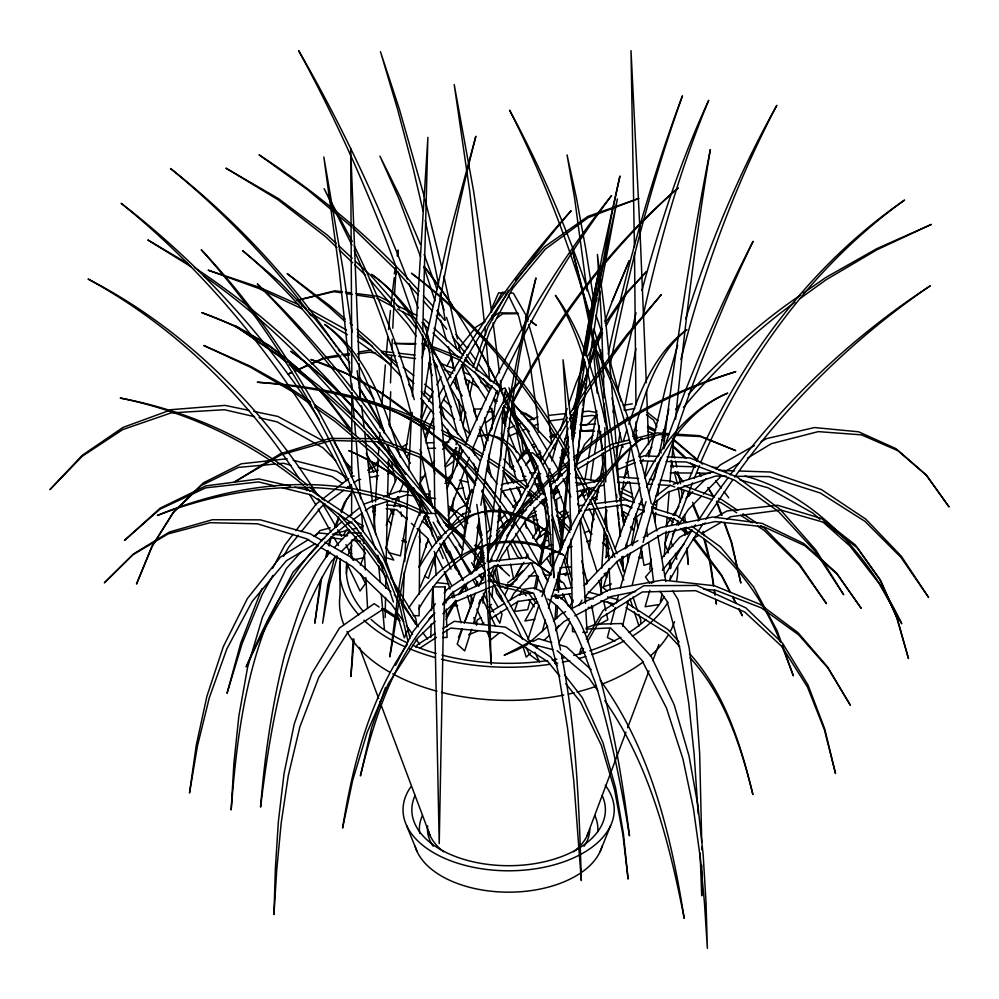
<?xml version="1.0" encoding="UTF-8"?>
<svg xmlns="http://www.w3.org/2000/svg" width="999" height="999" viewBox="0 0 999 999"><rect width="100%" height="100%" fill="white"/><g stroke="black" fill="none" stroke-linecap="round" stroke-linejoin="round"><path stroke-width="1.5" d="M701.798 865.134L701.723 895.803L700.112 853.134M351.386 558.641L351.461 541.658M351.573 515.409L351.673 486.014M351.71 476.723L351.835 392.944M419.193 605.019L419.118 615.796L413.062 615.596M419.28 594.255L419.805 529.433M419.942 515.484L420.079 501.523M420.242 487.524L422.664 334.79M385.177 617.519L385.527 597.489M385.689 588.249L385.901 575.923M386.113 563.611L387.475 500.549M422.727 331.68L427.884 137.387L416.346 322.14M387.587 495.929L388.586 458.816M388.711 454.17L388.873 447.989M500.611 460.139L502.884 407.604M601.011 594.43L601.473 577.509M601.723 568.281L604.37 528.496M389.548 426.66L390.684 391.745M430.744 637.462L431.168 623.963M431.593 610.464L432.842 586.937L445.092 586.925L445.342 591.308M402.847 606.031L404.27 572.227M404.72 561.475L408.241 482.455M408.828 470.005L411.588 412.899M412.425 396.178L416.171 325.237M374.126 526.348L375.324 504.832M375.487 501.76L378.171 458.529M353.196 638.711L350.911 676.535L354.058 639.435M378.359 455.444L378.846 447.714M556.73 618.518L557.529 606.168M558.029 598.438L558.229 595.354M558.429 592.257L560.189 567.544M585.414 602.522L585.801 596.391M586.588 584.115L586.888 579.52M488.111 470.129L488.723 460.851M555.019 618.881L555.968 605.319M556.48 597.789L556.693 594.78M557.005 590.259L558.291 572.177M379.133 443.081L379.882 432.467M380.207 427.922L380.532 423.376M381.93 403.658L382.792 391.533M480.906 558.416L481.668 547.702M550.162 485.664L550.349 482.854L552.297 514.61L553.946 577.709C550.836 546.84 550.549 515.334 542.857 485.152M492.057 596.89L492.832 586.376M493.269 580.357L493.931 571.341M663.286 570.279L663.498 567.17M664.285 556.268L666.071 531.368M666.408 526.698L667.095 517.407M561.6 549.013L569.293 465.621M396.291 273.888L396.516 270.904M397.677 255.956L398.126 249.987L397.177 255.944M470.904 603.396L471.516 595.916M473.801 567.457L479.058 518.656M559.765 554.108L568.843 459.24M667.469 512.837L669.205 491.458M669.942 482.305L671.765 460.851M463.486 543.231L463.748 540.122M463.998 537L465.784 515.222L468.568 495.979L471.928 489.285L473.026 491.895M604.757 523.913L605.906 510.177M495.654 549.912L499.587 506.618M566.158 572.577L565.884 575.674L563.436 573.863M566.945 563.299L568.406 546.303M575.961 476.311L576.236 473.214M576.91 465.472L582.617 408.541M488.848 459.365L489.398 453.421M672.052 457.767L674.013 436.188M675.574 419.23L675.848 416.146C684.552 326.948 695.704 237.974 710.326 149.55C690.771 248.539 675.461 348.339 663.274 448.501M445.092 586.925L443.181 634.727L439.223 843.631L435.015 634.727L432.842 586.937M453.671 497.964L452.347 511.513L450.911 507.592M569.867 529.295L570.766 519.98M640.534 623.139L640.821 620.179L638.848 614.373M482.967 603.196L483.878 593.955M500.049 502.01L511.925 404.508M649.75 569.63L650.886 558.791M654.782 521.628L655.806 512.462M576.373 464.635L587.924 370.729M451.698 478.096L455.619 447.727M487.162 561.675L496.478 483.941L502.559 441.745M561.163 534.403L562.337 523.763M534.04 515.659L533.553 519.967L537.937 519.892M582.954 405.482L583.653 399.363M584.852 388.661L585.377 384.078M585.889 379.495L586.238 376.436M656.143 509.415L657.192 500.312M657.704 495.754L659.09 483.603M572.19 439.385C578.708 382.592 587.474 326.049 599.1 270.067C587.412 324.126 578.508 378.758 571.853 433.653M573.189 440.746L577.434 407.542M589.21 548.888L594.043 509.303M563.274 516.133L564.585 505.457M567.007 485.614L568.568 473.389M476.461 625.262L477.122 620.029L481.056 617.644M484.94 513.948L485.926 506.243M320.304 581.268L314.797 623.214L321.753 577.272M455.094 602.909L454.695 605.918L457.642 605.469M458.866 574.213L459.253 571.203M480.856 505.232C488.499 462.774 491.595 414.922 520.641 380.719C497.015 401.898 488.748 434.028 479.82 463.274C471.74 494.88 465.734 526.972 461.026 559.24M572.914 441.208L578.071 405.856M578.246 401.536L580.681 383.491M421.116 417.27L423.464 400.537M424.113 395.966L430.107 357.642M512.35 401.486L519.567 356.655L527.185 316.945L535.963 277.934C521.89 331.368 511.301 385.664 502.809 440.247M588.998 363.124L599.987 291.408M603.646 541.995L604.732 534.315M491.57 429.645L495.142 405.007L499.612 389.985L505.007 387.974L511.176 401.386L517.707 430.032L513.161 401.261L508.978 387.737M596.54 300.924L596.977 297.914M588.149 496.79L589.485 487.712M590.609 480.144L593.731 458.966M582.667 370.055L584.228 359.615M584.902 355.132L602.01 256.381L619.929 176.024L611.55 215.11L600.624 275.574M578.533 402.772L585.039 361.888M456.78 466.358L459.977 445.254M462.937 425.661L465.696 412.112M431.805 346.903L432.53 342.295C444.18 273.064 458.404 204.271 475.849 136.264L448.301 238.649L426.036 338.424M642.27 552.147L641.308 558.216L638.723 557.205M394.318 273.838L395.267 267.869M405.057 453.371L410.989 418.494M474.05 412.038L474.525 409.14L481.805 408.891M582.417 495.329L583.416 489.21M584.914 480.019L587.887 461.663M588.386 458.591L596.878 411.076M616.346 455.844L620.104 432.729M456.118 444.692L456.618 441.645M460.114 420.367L462.924 406.955M503.321 403.047L505.556 389.635M554.008 493.581L554.52 490.521M586.026 355.906L597.302 292.807L617.407 198.838L600.774 286.938M597.414 294.905L599.875 280.045M476.473 480.194L476.985 477.122M594.455 454.42L599.25 425.624M406.943 517.432L400.449 555.856L388.449 552.597M591.645 527.16L593.993 513.399M596.353 499.637L597.926 490.459M620.479 501.073L623.826 481.368M624.338 478.334L630.943 445.417M491.408 310.926L491.933 307.892L498.626 292.744L504.757 293.519M411.513 415.497L412.05 412.487M536.276 588.448L538.461 576.411M540.634 564.36L549.088 520.841M604.47 523.501L606.917 510.177M534.502 588.873L537 575.424M538.948 564.972L548.938 515.871M631.318 544.642L636.338 517.594M610.227 364.935C627.834 273.676 651.273 183.454 682.442 95.854C651.46 178.396 627.759 263.524 609.128 349.662L608.216 354.133M624.15 409.702L635.951 348.726M654.657 478.109L657.454 463.149M658.865 455.669L668.855 408.916M422.19 358.092L425.724 339.897M599.75 479.757L603.009 462.899M537.899 524.263L536.7 530.257L539.423 528.896M558.591 469.655L562.799 448.926M386.076 548.738L394.255 509.165M394.88 506.118L395.517 503.071M642.757 317.158C659.228 243.369 679.632 170.205 708.703 100.312C680.444 161.413 659.44 225.562 641.945 290.484M644.555 476.76L647.827 461.55M648.801 456.993L666.246 384.902L677.684 345.267M612.949 412.387L614.273 406.293M617.919 389.548L636.038 312.799M660.401 601.51L662.025 594.093M325.711 557.23L327.06 551.211M328.421 545.204L331.081 536.488M553.808 498.426L556.543 486.525M558.241 479.095L565.047 450.924M622.577 626.248L628.508 600.399M469.518 395.554L473.339 378.996M552.959 498.126L555.706 486.313M557.092 480.407L567.882 437.824M326.698 556.468L328.109 550.524M329.158 546.066L330.919 538.636M547.789 477.697L549.962 468.631M551.773 461.076L557.792 438.986M420.167 458.504L421.615 452.497M334.765 556.63L327.784 585.039L322.602 623.214L329.433 584.353L337.425 556.605M467.619 387.887L469.418 380.544M579.595 653.733L580.993 648.164M563.923 444.48L568.044 428.184M569.905 420.766L571.403 414.847M621.715 562.437L623.239 556.418M632.142 585.389L642.332 545.354M565.809 447.977L568.094 439.123M570.766 428.783L576.498 408.254M542.295 631.668L545.379 619.917M548.451 608.154L549.213 605.219C567.557 544.305 590.684 479.557 641.895 438.386C590.784 477.06 562.924 537.624 541.92 596.49M609.727 628.533L607.38 637.524L614.947 641.158M610.901 624.025L615.222 607.529M616.395 603.034L618.356 595.529M680.868 359.578C703.259 271.616 734.602 185.764 776.835 105.332C738.948 173.014 709.065 244.917 685.714 318.831M529.994 600.936L527.684 609.627L514.435 611.463L517.907 601.223M594.78 503.209L599.475 485.714M600.649 481.343L602.597 474.05M616.995 464.685L622.402 444.518M623.176 441.645L626.848 430.007M484.702 447.902L488.236 434.79L491.945 427.972M632.854 436.488C643.393 398.126 654.395 355.469 686.95 329.558C655.868 351.948 640.584 389.011 628.783 424.175M643.081 542.395C670.878 439.073 706.58 337.712 753.121 241.296C718.556 308.241 688.786 377.647 663.86 448.738M620.317 588.036L630.381 552.934M632.479 545.616L646.078 501.623M649.862 590.247L645.104 606.743L658.291 604.695M560.314 430.269L567.145 408.541M578.196 402.397L588.386 368.906M570.941 426.098L576.048 408.678M577.335 404.32L583.291 383.991L602.11 328.571M608.791 569.23L603.558 586.838L611.475 583.953M612.275 557.492L613.586 553.096M435.102 556.48L428.384 578.334L424.7 576.111M528.084 639.372L538.873 605.032M607.467 552.497L605.831 557.754L608.491 553.946M625.149 548.888L634.815 517.644L642.045 498.788M648.838 492.819L660.826 457.554M573.164 408.953L582.429 379.558M471.615 629.245L464.71 650.923L457.205 644.118L462.237 629.482M473.451 623.463L479.882 603.234L486.313 589.348M265.946 625.923C243.544 684.702 235.926 747.627 231.169 809.977L233.878 763.548L238.861 716.046L247.627 667.182L262.475 617.182L286.288 568.618L300.612 552.472M266.895 623.014L293.007 572.29L318.544 545.129M589.335 366.009L597.877 339.985M667.27 552.647L675.137 529.283M676.623 524.9L678.096 520.529M679.083 517.607L692.532 482.867M425.474 440.696L429.982 427.46M430.981 424.525L432.979 418.643M519.892 595.367L521.378 590.971M418.856 567.232L428.409 539.173M464.76 622.152L475.324 593.181M385.514 687.499L371.603 727.609L360.414 775.911C374.425 717.819 393.781 657.829 434.952 613.011M448.151 515.659L469.255 457.392M476.048 370.229L489.697 331.331L512.787 288.249L545.429 249.026L588.336 217.557L638.935 198.364L587.924 216.408L544.605 246.741L515.546 280.207M664.622 544.443L669.255 531.231M671.316 525.362L673.9 518.019M674.924 515.084L684.265 490.609M427.272 499.7L430.319 491.033M568.668 404.22L576.286 382.617L584.865 362.912M615.134 548.751L624.912 521.241L639.822 487.599M473.014 367.382L488.036 326.773L508.516 290.234M604.757 321.441L612.687 300.05L629.183 260.751L612.262 301.223M478.771 603.846L480.369 599.562M587.037 835.813L625.961 732.142M627.609 727.771L649 670.816M652.834 660.601L658.865 644.542M421.266 420.279L426.823 405.731M428.484 401.361L433.216 391.683M449.587 529.57L447.04 488.548L462.799 449.9M420.179 482.729L425.736 473.514M472.652 448.676L497.215 390.534M334.94 526.66L338.786 516.845M340.984 511.226L344.293 502.809L352.472 491.583M458.466 637.562L461.888 628.908M464.16 623.126L473.251 600.049M360.402 565.184L364.872 553.883M588.698 363.748L594.979 347.939L602.697 332.767M694.268 478.533L699.475 465.534M335.552 527.11L339.011 518.456M341.333 512.687L346.528 499.712L351.948 492.282M461.863 516.258L463.012 513.399M466.471 504.82L468.781 499.088M465.422 506.143L471.253 491.72M600.099 851.648L610.614 825.611M386.176 525.349L392.644 509.54M393.818 506.668L397.939 496.615M399.7 492.295L403.234 483.678M488.049 581.093L494.555 565.471M496.328 561.213L520.242 508.991L539.21 472.477M474.837 568.443L478.396 559.902L483.778 552.522M688.96 479.333L694.829 465.247M696.59 461.026L699.525 453.983C744.892 353.783 813.461 262.812 904.595 200.062C813.448 265.497 745.766 359.003 701.211 461.201M576.698 462.949L584.502 444.505L592.919 435.339M465.222 444.18L492.07 385.651M537.912 488.673L540.309 483.029M408.379 628.408L404.32 637.861L395.691 609.502M420.042 587.624C431.193 559.939 445.417 530.719 472.477 515.472C499.762 502.422 529.695 516.795 550.874 534.79C527.385 516.495 495.217 503.683 466.358 517.145C445.891 527.971 431.456 546.528 419.967 566.158M587.924 355.869L602.21 328.609M503.996 423.539L507.005 416.645M499.05 386.338L501.51 380.731C532.055 315.622 568.344 253.159 611.55 195.604C566.633 251.86 528.471 313.199 495.991 377.385L493.369 382.892M479.757 584.49L485.252 571.977M489.51 562.25L504.383 530.407M389.51 494.667L396.328 479.195M475.786 586.088L477.697 581.893M480.244 576.273L481.518 573.476M424.725 436.463L433.741 418.606M489.535 582.417L490.821 579.645M492.107 576.86L497.902 564.373M499.188 561.6L501.76 556.056L531.855 511.575L546.116 497.49M562.062 462.125L569.205 446.728M504.72 595.392L508.016 588.436M343.556 535.402L346.216 529.857M646.603 487.25C663.448 449.038 687.662 410.04 727.697 393.131C689.897 408.953 663.124 442.545 644.842 478.159M505.731 527.647L517.182 504.195L538.011 465.971M407.093 456.793L409.153 452.597M478.683 586.376L484.715 574.113M490.759 561.85L492.095 559.128M606.206 325.874L609.715 318.981L626.86 293.256L646.653 271.453L625.324 294.018L605.157 323.214M510.289 600.324L513.761 593.531L534.865 570.928M439.36 407.629L446.403 393.906M503.234 421.516L508.229 411.9M513.224 402.285C554.832 321.74 610.152 247.977 678.171 187.862C609.79 246.928 554.383 320.217 513.124 400.462M395.542 665.334L413.161 631.405L435.414 603.833M502.597 420.554L508.216 409.84M261.825 588.811L240.747 643.069L227.035 693.294L242.058 643.731L262.3 594.243L272.889 575.387M272.615 568.319L284.84 545.079L293.144 534.228M346.653 535.776L349.5 530.357M436.838 384.915L441.171 376.785M446.965 365.959L452.035 356.481M415.959 647.34L417.357 644.755L435.202 633.428M559.927 531.505L562.787 526.211M558.878 642.544L570.054 621.99M579.008 605.556L581.98 600.074M422.277 426.136L431.081 410.027M438.424 396.591L444.293 385.851M559.415 527.347L561.663 523.264M493.768 307.642L502.297 292.257L505.057 292.482M446.078 619.455L456.518 600.586M446.328 616.495L454.657 601.56M458.441 594.767L464.672 584.103M283.479 556.518L288.773 547.077L298.376 535.214M670.004 579.62L689.435 545.192L702.584 524.438M555.706 630.781L558.766 625.449M569.455 606.768L573.276 600.099M449.912 387.05C484.203 324.363 524.475 264.947 571.116 210.764C523.976 262.762 482.692 319.88 447.377 380.519M580.444 653.846L583.541 648.488M587.4 641.795L601.336 617.694L642.295 591.995L695.604 590.659L744.767 612.025L781.892 646.54L807.467 687.025L824.437 729.857L835.514 773.501L824.699 728.82L807.991 684.939L782.679 643.406L745.816 607.842L696.915 585.426L643.868 585.714L603.171 610.377L586.338 639.035M543.431 464.36L568.219 421.703M523.851 562.275L516.083 575.536L522.44 563.548M526.173 558.291L527.734 555.644M536.276 541.046L537.824 538.399L547.789 531.093M474.862 551.535L481.93 539.46M525.586 558.204L527.947 554.183M535.814 540.796L541.321 531.418L547.464 527.035M664.472 576.073L692.132 529.895M532.654 538.236L538.898 527.834M407.255 644.58C369.755 698.738 352.809 763.76 342.595 828.046L352.622 780.519L367.232 732.155L388.274 683.816L417.532 638.286L435.164 621.228M540.983 460.514L567.157 417.495M622.627 489.785L627.459 481.893M474.138 561.376L483.079 546.928M623.776 477.847L627.834 471.428M672.477 534.577L675.811 529.32M678.309 525.374L688.286 509.59L701.286 496.341M705.868 519.243L732.854 479.62M418.818 608.816C433.653 583.478 453.146 559.428 480.507 547.152C507.754 535.914 538.374 541.67 563.748 555.032C535.789 541.908 502.959 537.425 473.738 549.2C446.403 561.238 424.925 583.229 408.803 607.941M539.71 547.24L547.177 535.701M445.017 465.796L456.843 447.627M569.842 419.068L597.09 377.247L627.847 335.214L661.35 294.593L627.235 334.253L595.879 375.324L569.767 413.661M460.252 593.843L467.907 582.217M475.574 570.579L484.09 557.654M693.806 527.372L695.466 524.837M697.964 521.053L713.773 497.052L728.358 477.36M471.378 574.013L483.978 555.107M487.337 550.074L520.442 508.166L555.044 472.777L569.168 461.113M666.096 525.586L671.253 517.882M672.976 515.309L678.995 506.306M431.968 464.585L434.652 460.764M442.669 449.288L451.573 436.526M506.768 535.988L527.172 507.317L542.894 492.495M640.521 463.174L643.169 459.453M645.804 455.744L651.972 447.077M734.665 477.097C788.036 402.547 854.52 337.462 930.281 285.814C852.984 336.201 784.839 400.537 730.182 474.887M368.194 469.967L370.891 466.246M487.362 547.614L490.059 543.918M496.341 535.314L499.925 530.394M501.71 527.934L507.092 520.566M638.761 456.531L653.334 436.675M462.3 354.782L465.059 351.036M466.908 348.551L468.743 346.054M525.836 464.61L531.493 457.155M295.904 530.619L316.183 504.083L319.805 501.248M525.749 465.472L531.53 458.141M487.5 552.484L518.481 513.324L553.471 476.898L568.931 463.873M511.151 467.919L513.086 465.497M519.867 457.005L526.635 448.526M444.118 593.044L447.028 589.447L485.477 563.286M301.261 531.655L321.441 506.743L325.187 503.983M458.741 348.251L475.999 327.085L484.94 321.541M651.535 583.391L653.508 581.006M662.399 570.229L684.128 543.881M511.788 469.143L513.761 466.758M520.654 458.404L526.56 451.248L529.258 449.775M662.749 432.317L665.696 428.758M683.403 407.392C716.171 368.119 753.571 332.367 794.954 302.272M442.969 603.633L451.998 593.081L485.302 571.803M675.524 409.49L680.469 403.708M688.386 394.455C721.89 357.255 759.165 323.014 800.723 294.942M652.572 568.768L645.529 576.947L649.712 583.316M661.625 558.241L679.732 537.2L691.895 530.457M428.658 500.736L430.669 498.439M445.741 481.143L451.773 474.225M510.064 586.126L530.506 562.924M541.758 550.174L543.806 547.852L552.472 544.617M314.935 536.313L320.055 530.544L330.232 527.859M450.212 526.773L459.428 516.508M585.102 596.653L617.307 561.251L663.636 533.291L715.122 521.553L763.898 526.81L804.957 545.766L837.087 574.1L861.188 608.304L836.5 572.951L803.77 543.493L762.125 523.389L712.762 516.995L660.676 527.597L643.256 537.549M428.121 541.82L426.011 544.093L426.223 547.065M448.264 520.129L458.853 508.728L468.144 503.583M540.147 565.272L550.699 553.97L560.739 550.524M330.145 552.06C306.243 581.006 296.528 619.155 284.802 654.22C272.103 704.345 264.698 755.581 260.564 807.08C270.991 722.314 285.951 635.039 331.506 561.263L336.95 555.919M334.415 547.514L348.314 532.729L361.501 533.116M584.19 585.439L613.773 554.408L637.899 540.621M428.883 618.993L434.215 613.561M442.757 604.845L449.163 598.314L485.714 581.893M703.446 494.13L720.779 476.473M579.982 432.155L582.13 429.995M587.499 424.587L597.177 414.86M486.488 533.266L490.884 528.908M497.465 522.39L505.157 514.772M512.837 507.167L520.516 499.55M550.499 493.156L570.229 473.663M341.308 551.635L356.556 536.65M561.013 598.938L564.173 595.841M577.659 498.851L588.661 488.136M595.267 481.705L600.774 476.336L603.658 475.187M578.508 497.14L586.276 489.61M594.03 482.092L604.008 472.427M442.869 613.761L454.982 602.022L495.516 585.077M686.026 498.151L692.682 491.708M694.904 489.56L706.006 478.808M715.996 469.143L720.441 464.835L754.345 445.542M487.962 539.035L491.333 535.851M496.953 530.544L508.191 519.917M521.678 507.18L527.297 501.873M549.625 486.138L566.483 470.254L569.118 468.731M530.669 652.984L526.236 657.155L523.464 648.101M536.213 647.752L538.424 645.666M543.968 640.434L549.512 635.214M556.156 628.945L563.923 621.628L569.343 618.756M529.22 642.881L547.664 626.211M553.421 620.991L561.488 613.698L565.596 611.638M486.788 608.416L491.508 604.407M573.688 459.865C620.367 418.906 676.86 390.434 735.788 371.665C676.997 389.36 620.529 416.92 573.876 457.23M498.938 633.229L490.671 639.934L486.875 631.505M341.87 521.828C296.228 558.99 269.031 613.736 246.166 666.87C271.403 612.974 301.298 557.242 350.537 521.715M344.243 519.955L359.677 507.742M633.915 519.055L643.718 511.351M652.285 504.595L668.206 492.057L715.696 476.048L726.335 476.161M322.215 499.363L348.726 478.571M507.567 583.016L523.538 570.641M655.794 496.278L670.341 485.164M504.982 588.611L517.107 579.445M485.377 423.039L492.669 417.607M353.009 519.892L361.663 513.498M365.372 510.751L370.317 507.105L389.248 500.761M327.684 502.135L343.943 490.147M346.441 488.311L351.448 484.627M353.946 482.779L357.704 480.007L360.689 479.395M559.003 522.877L568.968 515.571M799.924 298.676L826.023 279.807L877.01 249.75L931.343 224.413L876.835 248.639L825.674 277.572L803.208 293.207M558.516 519.118L568.356 512.1M446.029 466.758L453.608 461.413M457.405 458.741L461.188 456.056M496.54 318.194L502.759 313.848L518.144 313.649M419.642 648.301L436.463 637.35M442.932 633.129L450.686 628.071L502.435 632.991L548.051 661.825L559.802 676.335M487.862 570.167L494.255 566.071L534.915 562.774L551.248 574.338L527.46 557.342L488.036 561.538M442.857 628.571L454.333 621.278L505.569 627.172L550.661 656.967L557.205 665.396M592.357 499.15L597.502 495.916M481.393 624.575L484.016 622.926M490.596 618.781L507.679 608.029M510.314 606.381L518.206 601.41L536.301 598.763M308.654 539.423L280.469 557.055L247.415 598.501L223.264 646.753L206.905 696.303L196.266 745.192L189.51 793.019L197.465 745.916L209.303 697.739L226.848 648.913L252.21 601.398L286.451 560.676L315.522 543.556M313.773 536.213L318.906 533.004L327.959 533.841M492.619 316.783L499.013 312.824L517.894 313.074M373.489 464.635L378.683 461.426M400.761 447.802L407.255 443.793M578.234 468.806L614.248 446.965L630.706 442.432M488.923 612.862L504.645 603.296M507.267 601.71L519.068 594.542L523.576 593.955M726.186 470.954L739.472 462.937M747.439 458.129L771.34 443.693L818.293 431.618L861.513 434.865L897.914 450.699L926.847 475.699L949.05 506.918L925.886 474.675L895.991 448.663L858.641 431.805L814.46 427.547L766.558 438.598L761.126 441.683M367.907 470.367L378.459 464.023M583.266 496.466L585.913 494.867M588.561 493.281L592.532 490.884M528.396 515.946L536.238 511.313M554.557 500.511L561.088 496.653M320.804 540.447L324.775 538.111M693.456 538.449L698.788 535.339M701.448 533.778L721.453 522.127M726.785 519.018L730.781 516.695L779.257 510.239M460.751 515.746L467.37 511.913M501.798 491.958L504.458 490.422L522.639 486.925M536.863 455.082L540.859 452.784M554.183 445.142L556.855 443.606M564.847 439.023L567.507 437.487M571.515 435.189L575.511 432.892M574.413 465.696L611.425 444.418L629.17 439.96M522.764 512.112L525.462 510.589M541.595 501.448L544.28 499.925M553.696 494.592L559.078 491.558M701.348 525.199L705.406 522.952M714.859 517.707L727.022 510.964L777.634 505.269L821.578 518.568L855.319 544.917L879.632 579.033L896.677 617.544L908.478 658.541L897.302 618.506L880.893 580.943L857.192 547.777L824.088 522.39L780.768 510.039M501.311 485.227L503.958 483.753L526.735 479.857M533.316 447.564L536.026 446.091M550.911 437.987L556.318 435.04M571.203 426.935L573.913 425.462M598.301 624.85L607.854 619.705L606.493 613.661M574.775 615.871L611.425 596.465L635.564 591.545M527.572 644.417L516.695 650.162L504.158 655.219L527.472 643.119L552.734 649.575M533.004 641.545L538.449 638.686L551.773 642.582M559.365 512.849L563.498 510.726M565.409 438.461L568.194 437.05M571.066 608.891L609.34 589.672L662.499 580.057L714.46 585.751L760.289 604.457L797.964 632.592L827.609 666.957L850.361 705.244L827.959 668.094L798.651 634.852L761.325 607.854L715.846 590.284L703.708 589.21M531.73 445.342L534.477 444.043M549.612 436.838L555.119 434.228M570.254 427.035L575.761 424.413M469.455 497.652L465.671 499.45L460.776 480.057M518.381 513.623L526.523 509.777M291.97 372.29L287.849 374.163L292.083 372.377M294.717 371.041L308.466 364.822M311.213 363.574L323.576 357.967M420.392 478.009L424.513 476.148M294.867 371.166L308.816 365.097M311.613 363.886L324.176 358.429L340.784 356.156M526.485 518.943L536.413 514.672M509.403 435.989L519.355 431.818M522.202 430.619L526.473 428.833M533.591 425.849L537.862 424.063M468.543 634.79L477.772 630.993M585.951 628.121L595.604 624.213M527.047 495.641L531.368 493.893M616.62 470.029L635.352 462.562M507.617 428.771L514.847 425.949M517.744 424.812L522.077 423.114M527.872 420.854L537.999 416.908M625.923 462.762L634.365 459.54M639.984 457.392L644.205 455.781L657.929 456.431M528.721 501.336L531.568 500.262M551.535 492.769L558.653 490.097M562.574 540.834L565.459 539.747M584.24 532.729L588.573 531.106L592.082 533.978M364.435 503.983L380.432 498.039M383.341 496.953L399.35 491.008L408.454 491.995M557.005 597.914L559.727 596.94C585.077 616.945 590.097 651.548 600.711 680.194C614.185 731.28 622.964 783.441 629.482 835.838C621.003 783.653 610.314 731.78 594.78 681.193C582.754 652.434 575.799 616.945 547.839 598.95M528.558 641.758L532.617 640.359M567.919 548.064L572.215 546.59M586.563 541.683L590.871 540.209M392.157 499.787L406.718 494.905L414.298 495.866M650.711 563.124L643.993 565.384L641.058 547.327M537.824 602.247L534.964 603.184L524.912 620.953L535.002 619.255M673.289 484.228L713.061 471.703M626.598 482.829L629.582 481.993M635.202 441.196L659.14 434.59L668.331 435.027M334.59 526.71L337.5 525.936M347.677 523.251L352.048 522.09M604.32 539.06L607.18 538.336M633.603 438.836L657.267 432.892L669.342 433.691M577.122 491.483L595.267 487.2M598.301 486.488L604.345 485.064M351.136 476.685L354.146 475.974M369.155 472.452L378.171 470.342M334.153 533.541L349.263 529.994M352.285 529.295L356.805 528.234M359.827 527.522L362.849 526.81M576.361 485.477L600.499 480.294M369.642 477.547L378.609 475.699M387.575 473.851L392.045 472.927L394.755 474.188M502.834 586.263L499.875 586.863L496.116 565.334M505.794 585.676L513.186 584.19M624.412 410.439L634.877 408.416M525.674 486.351L528.708 485.764M534.765 484.602L542.345 483.141M548.414 481.98L554.47 480.806M352.759 559.915L363.873 557.779M534.328 478.558L540.397 477.522M546.465 476.486L552.547 475.449M326.498 357.093L338.786 355.157M341.858 354.67L349.538 353.459M358.753 351.998L371.054 350.062M623.214 405.282L632.255 403.858M578.571 511.251L581.643 510.814M584.727 510.364L623.164 504.77L632.03 507.28M551.386 596.553L570.991 593.681M343.806 355.744L349.85 354.92M357.392 353.883L369.48 352.235L375.624 353.084M548.089 421.091L563.236 419.13M569.293 418.344L576.86 417.37M581.406 416.783L592.007 415.409L596.59 416.133M526.585 593.581L532.604 592.807M540.134 591.845L544.642 591.258M553.671 590.109L571.728 587.787M578.471 505.756L584.565 504.982M587.612 504.595L592.182 504.02M595.217 503.633L625.674 499.787L634.44 502.472M270.342 460.601L241.296 463.798L203.421 482.804L174.188 511.313L152.422 545.841L136.501 584.065L151.698 546.74L172.752 513.124L201.261 485.514L238.424 467.407L274.525 464.085M273.401 460.277L287.15 458.753M548.688 415.359L565.621 413.574M573.326 412.762L576.411 412.437M582.567 411.788L588.723 411.138L596.241 412.487M277.535 463.811L283.554 463.261L290.946 465.297M579.695 431.231L593.418 429.982M511.888 414.423L514.935 414.185M521.041 413.686L525.624 413.311L534.627 419.255M560.476 567.707L571.253 566.845M580.094 425.025L595.566 423.951M528.371 576.236L537.524 575.674M545.154 575.224L551.248 574.85M558.878 574.388L571.078 573.651M487.2 411.963L493.306 411.638M586.226 629.095L610.539 627.921L641.932 660.252L666.445 707.979L682.879 758.728L693.393 808.391L700.099 856.343L704.457 902.871L707.379 948.401L706.006 902.234L703.196 855.082L698.051 806.518L689.085 756.218L674.2 704.844L651.236 656.48L621.39 623.526L597.115 624.175M425.861 442.982L433.616 442.644M442.919 442.245L449.125 441.983M403.534 448.938L406.581 448.876M427.947 448.401L435.589 448.239M442.632 637.449L447.077 637.449L446.853 629.944M394.355 343.419L415.821 343.569M421.965 343.619L425.025 343.631M670.192 472.852L691.82 473.064M696.465 473.114L710.364 473.251M735.451 476.261L768.893 476.61L820.429 493.056L865.059 521.428L900.948 557.33L928.595 597.452L901.298 556.181L865.771 519.13L821.503 489.61L770.316 472.015L739.235 471.004M639.672 460.839L655.219 461.226M666.096 461.501L686.313 462L734.577 480.169L778.471 511.525L814.972 551.023L843.668 594.717L815.871 550.012L780.294 509.502L737.299 477.135L689.947 457.954L667.07 456.868M670.804 466.071L695.479 466.845M712.449 467.382L717.07 467.52M394.355 343.494L415.821 344.205M719.03 470.354L734.577 470.854M580.719 430.719L594.555 431.268M597.627 431.381L600.699 431.506M674.45 435.314L700.461 436.563L735.651 450.586L699.525 435.701L675.374 434.103M357.642 535.589L362.05 535.801M575.436 631.843L572.514 631.68L572.464 627.06M582.729 632.255L587.112 632.504L585.764 609.39M617.994 482.305L639.597 483.616M647.315 484.078L651.947 484.353M658.116 484.727L670.466 485.477L674.787 486.95M580.307 424.687L586.363 425.062M609.465 555.956L606.455 555.731L606.306 534.353M588.211 607.355L592.869 607.692M386.688 504.97L404.92 506.418L407.217 508.379M618.643 476.848L638.648 478.471M649.437 479.345L654.045 479.707M660.214 480.207L670.991 481.081L678.184 483.703M510.576 292.944L513.324 293.182L526.198 315.609L527.909 321.528M332.492 534.265L347.59 535.676M436.638 582.679L448.876 583.878M423.638 493.631L429.72 494.293M372.49 507.18L375.512 507.504M386.101 508.666L396.678 509.815L406.868 519.18M330.582 537.837L342.557 539.16M351.536 540.159L360.514 541.146M381.63 351.273L393.731 352.659M398.264 353.184L414.897 355.095M426.423 497.427L435.527 498.588M342.432 291.783L334.852 290.809L296.628 300.437L333.853 291.658L341.533 292.819M345.467 292.17L351.523 292.944M356.069 293.531L378.821 296.441L389.722 301.873M563.548 481.043L566.57 481.443M575.649 482.667L586.226 484.09M384.827 354.358L395.567 355.844M398.638 356.268L415.522 358.616M545.541 540.334L548.326 540.759M346.129 293.506L352.272 294.43M356.88 295.13L373.763 297.677M575.262 477.485L597.964 481.019M626.273 417.894L630.769 418.706M249.226 410.439L225.062 405.382L171.566 409.64L123.052 427.41L82.38 455.182L49.95 489.61L82.23 456.268L122.752 429.582L171.116 412.899L224.463 409.727L254.57 416.683M253.746 411.388L277.909 416.458L323.838 441.283M290.447 486.138L258.916 478.946L205.894 485.876L160.177 508.166L124.45 540.422L160.065 509.153L205.657 487.862L258.566 481.918L275.05 485.989M294.942 487.162L311.451 490.921L354.008 519.368L382.904 557.367L400.649 599.325L410.015 638.124M259.091 417.719L277.16 421.89L322.939 447.814L335.814 460.701M447.602 477.397L450.574 478.096M459.465 480.194L468.369 482.292M584.477 596.878L593.456 599M600.948 600.774L614.435 603.958M488.523 580.631L520.779 588.399M282.53 487.837L310.989 494.88L353.421 524.313L382.205 563.311L399.825 606.243L408.079 641.658M293.157 460.277L336.663 471.253L345.729 477.11M588.174 591.995L600.124 595.054M607.604 596.965L618.056 599.65M496.965 585.439L528.933 593.581L536.213 603.246M298.339 467.32L332.342 476.648L342.545 483.553M740.097 479.932L768.056 487.799L812.986 513.186L819.917 519.343M637.924 508.953L643.831 510.626M652.684 513.149L674.824 519.43L681.131 523.776M559.19 644.755L566.595 646.915L591.208 669.755M744.979 476.011C817.482 495.879 870.404 557.942 901.76 623.763L879.145 583.516L849.912 546.016L823.376 522.415M638.823 503.808L643.206 505.157M651.972 507.842L676.822 515.447L686.812 522.639M385.502 557.504L393.793 560.039L385.976 547.052M587.3 488.374L598.813 492.07M677.684 487.937L712.299 499.75M716.633 501.223L720.953 502.709L736.688 512.774M401.748 540.796L405.831 542.232M683.94 485.801L714.16 496.79M718.468 498.364L721.353 499.413L737.836 510.414M634.215 429.607L637.112 430.681M651.598 436.026L654.507 437.1M661.75 439.772L664.647 440.846M647.614 431.368L654.732 434.115M661.85 436.875L664.697 437.974M440.746 363.474L454.895 368.968M463.386 372.265L470.454 375.012M430.731 345.854L462.112 358.054M556.593 491.433L559.353 492.519M428.621 363.224L431.493 364.41M434.353 365.609L437.225 366.808M444.38 369.792L452.984 373.376M464.448 378.159L478.558 387.55M423.489 344.455L427.759 346.291M430.606 347.515L459.041 359.702L494.755 389.123L498.538 393.918M298.776 304.683L259.178 287.225L208.142 270.18L258.566 288.374L301.86 308.716M301.598 305.931L305.844 307.804M620.192 491.858L632.779 497.664M652.359 506.693L656.555 508.628M388.249 470.829L393.681 473.364M425.649 512.924C342.357 469.592 241.558 480.307 157.355 515.459C240.26 483.366 337.212 473.963 419.468 512.874M647.402 427.747L654.382 431.056M662.749 435.04L665.546 436.363M425.037 515.559L429.208 517.569M621.291 488.324L632.492 493.756M653.508 503.933L656.306 505.282M647.527 426.011L655.781 430.082M662.649 433.466L665.396 434.815M396.541 305.282L416.995 315.472M434.627 426.835C379.895 398.651 318.419 386.001 257.317 382.242C318.481 387.088 379.807 400.699 434.415 429.358M441.546 430.282L460.939 439.96L483.104 454.483M400.124 620.691L381.556 608.666M442.569 433.566L462.962 444.08L482.142 456.968M376.835 298.139L394.705 307.592M397.452 309.053L416.708 319.243M354.957 521.328L363.024 525.724M308.679 309.053L346.541 329.982M454.857 450.162L461.538 453.946M322.19 540.659L310.177 533.766L260.414 519.855L212.387 519.742L169.58 531.955L133.566 553.871L104.371 582.829L132.805 554.857L168.057 533.928L210.09 522.702L257.355 523.801L306.343 538.711L318.169 545.854M324.85 542.195L356.893 560.576L390.896 591.795M312.787 314.46L347.502 334.752M187.687 263.536L147.84 239.972L191.034 266.745M633.316 436.413L637.212 438.736M320.791 547.44L352.297 566.495L391.208 603.92L403.671 621.653M633.329 433.791L637.3 436.226M625.998 607.679L667.27 633.266L679.72 646.678M740.609 515.297L752.409 522.839M757.654 526.198L764.198 530.394L799.15 564.947L826.435 603.633L799.287 563.848L764.46 528.196L760.651 525.661M626.61 602.834L667.769 629.345L679.133 641.97M519.293 410.239L533.616 419.53M488.311 457.892L500.037 465.584M398.963 618.493L384.041 608.616L347.964 632.217L318.856 677.197L299.875 726.885L288.249 775.873L281.169 823.238L276.785 869.305L273.951 914.472L275.374 868.593L278.346 821.827L284.016 773.75L294.23 724.075L311.8 673.676L339.498 627.996L374.15 603.683L379.096 607.005M742.906 513.798L756.855 523.114M357.292 336.076L372.615 346.366M381.556 352.36L396.878 362.649M488.536 461.276L498.776 468.144M502.609 470.729L525.437 489.572M347.64 487.012L350.199 488.736M443.444 522.065L464.76 536.588M310.627 401.998L294.143 390.734L250.437 366.271L203.833 345.517L250.512 367.27L294.28 392.719L310.789 404.395M314.435 404.595L334.727 418.444L360.052 439.123M686.188 527.26C730.294 552.322 761.3 595.404 780.381 641.633M480.631 382.055L490.809 389.086M495.891 392.607L498.439 394.368M445.891 525.599L464.585 538.498M474.562 545.379L482.042 550.549M357.954 341.333L390.709 364.46M194.33 267.457C252.909 306.094 305.869 352.922 351.773 405.981M314.61 407.08L334.94 421.441L356.006 439.16M557.529 578.783L563.811 583.229L566.433 588.711M448.613 506.143L463.698 516.908L467.894 523.239M691.795 526.236L720.491 546.915L753.558 586.9L765.334 608.778M525.412 317.482L527.834 319.243M531.468 321.865L536.326 325.374L530.519 320.854M449.65 508.741L453.384 511.451L464.735 529.482M493.556 398.476L497.302 401.211M503.546 405.756L508.541 409.403M203.621 275.699C259.216 314.398 308.167 361.938 351.511 413.873M582.892 572.927L585.339 574.737M601.261 586.5L607.38 591.021M646.415 414.635L653.483 420.017L656.93 426.798M464.51 359.902L499.363 386.65L502.335 390.172M607.404 601.648L613.461 606.318M283.641 358.491L235.127 325.899L278.434 355.806L286.75 362.55M287.337 361.363L319.368 386.238L357.018 420.229L375.412 439.348M525.874 317.232L528.196 319.043M646.965 412.1L657.929 420.804M403.097 367.12L413.823 375.674M424.55 384.228L432.904 390.884M281.668 355.357L269.63 345.716L237.375 326.76L201.761 312.612C240.359 326.124 276.298 347.29 305.594 375.924M285.277 358.254C311.326 378.334 332.58 404.233 350.549 431.618M289.123 364.473C343.606 406.793 391.571 457.417 431.78 513.424M362.462 441.096L372.115 448.976L406.306 481.88L419.78 497.002M602.609 542.594L608.453 547.39M602.459 543.044L609.465 548.801M502.647 467.295L527.347 487.774M529.695 489.722L539.11 497.527M667.27 517.557L673.226 522.527M680.369 528.483L687.512 534.44M407.654 377.659L413.536 382.58M424.1 391.433L431.156 397.327M351.91 227.073L307.717 189.81L259.028 154.795C317.844 193.307 372.49 238.499 419.205 291.146M358.341 441.133L372.39 452.959L406.655 486.863L426.76 510.027M673.913 440.334L697.477 460.264M527.822 491.583L537.35 499.65M539.735 501.66L545.454 506.905M422.177 521.103L431.393 528.946M672.277 438.199L697.901 460.177M700.237 462.175L702.559 464.173M520.367 558.853L517.095 556.043L509.802 542.245M682.904 528.209L688.686 533.204M345.292 319.031L330.082 305.919L287.175 273.601L329.033 306.955L344.98 321.478M349.962 323.064L352.31 325.075M356.98 329.108L371.016 341.196L397.577 367.132M557.192 650.711L588.96 678.109L597.752 690.621M307.355 485.127C254.245 439.91 188.599 410.864 120.242 398.052C186.301 411.501 248.689 440.671 301.086 483.129L303.346 485.214M309.678 487.212L324.775 500.711M413.499 416.808L379.645 391.883L346.591 373.663L310.889 359.478C357.355 374.413 399.388 401.024 433.941 435.364M415.809 418.881L434.303 435.527M357.517 332.892L368.918 343.269L401.211 376.561M423.813 318.868L429.483 324.063M434.016 328.221L463.486 355.232M411.401 523.339L414.797 526.461M417.07 528.546L427.26 537.912L432.105 547.365M305.607 487.287L310.127 491.446M318.032 498.726L336.114 515.359L366.958 550.461L385.789 576.623M394.293 594.917L396.566 597.002M673.276 447.19L684.727 457.767M690.459 463.049L695.042 467.282M475.899 544.443L482.542 550.574M500.237 566.908L502.447 568.955M498.039 565.347L509.478 575.923M336.301 243.469L327.222 235.027L278.446 198.614L225.911 168.157L277.759 199.55L325.849 236.9L337.013 247.702M338.561 245.579L352.172 258.242M355.582 261.413L371.466 276.186L399.737 308.304M672.614 445.354L686.163 458.004M692.944 464.335L695.204 466.446M443.568 399.538L451.498 406.955M555.631 509.453L563.386 516.833M521.853 512.949L519.617 510.826L520.804 513.686M421.94 322.49L428.571 328.858M432.992 333.117L458.416 357.567M339.248 249.862L352.659 262.812M354.895 264.972L364.947 274.688M343.831 460.614L351.611 468.144M353.072 228.059L394.992 269.006L418.256 295.142M406.431 375.774L413.911 383.579M440.459 405.269L454.545 419.068M463.211 427.56L469.717 433.916M630.431 527.26L633.578 530.332L631.231 526.448M556.918 515.996L560.177 519.205M542.457 500.724L544.63 502.947M556.58 515.184L570.704 529.632M558.266 520.217L570.017 532.417M377.572 441.595L391.645 456.218L423.326 493.881L449.475 529.245M313.024 383.641L327.897 399.088L351.348 429.62M514.972 405.806L551.498 444.48M690.109 657.866C724.487 695.516 740.833 745.891 752.884 794.555C740.858 744.43 724.6 692.432 689.485 653.458M503.808 459.19L515.222 471.553M423.401 295.704L432.842 305.969M421.178 391.558L432.617 404.108M439.885 412.1L466.496 443.943M442.807 444.193L462.962 466.383L475.724 483.254M511.038 411.226L529.433 431.668M443.032 445.454L458.191 462.275L475.474 485.464M338.299 513.474L365.896 544.105L383.416 567.894M423.314 300.836L432.417 311.064M503.808 471.441L513.823 483.116M402.759 311.738L416.283 328.384M390.959 510.889L393.943 514.348M408.603 384.453L412.649 389.135M420.716 398.501L433.841 413.711M369.405 278.996L408.104 324.675L416.108 336.089M504.32 392.52L510.264 399.55M513.236 403.072L533.066 426.536L547.265 450.462M387.687 519.78L391.583 524.487M403.271 538.586L406.193 542.107M469.393 447.515L480.069 460.614M565.684 683.603L580.369 701.748L601.373 745.454L614.61 790.059L622.889 834.664L628.084 879.058L623.413 833.703L615.659 788.124L602.934 742.544L582.454 697.864L564.685 675.012M436.85 310.639L444.518 320.155M456.006 334.428L467.495 348.713M362.587 418.993L379.021 439.498M604.12 573.613L606.967 577.197M503.271 399.9L508.941 407.093M510.839 409.478L526.923 429.832L552.247 475.849M484.253 564.31C449.338 516.008 403.683 474.625 348.701 450.574C405.719 474.987 452.422 519.305 485.377 571.303M354.982 539.772L365.497 553.246M436.276 315.846L446.703 329.233M452.385 336.526L464.697 352.347M466.595 354.782L473.638 364.747M693.468 539.41L721.553 575.899L730.157 592.332M441.908 423.077L478.271 470.816M311.114 315.746C270.816 260.864 223.227 211.551 170.504 168.519C234.54 218.943 290.859 279.146 336.426 346.74M458.953 544.817L461.763 548.476M367.62 434.815L370.454 438.511M372.352 440.984L378.983 449.6M715.696 480.781L721.315 488.099M724.063 491.683L728.721 497.752M516.595 486.738L520.292 491.583M482.105 491.683L493.956 509.365M675.524 471.728L682.816 481.468M659.452 450.462L661.263 452.884M675.811 472.277L683.079 481.968M694.218 538.399L721.465 574.787L730.506 592.482M401.123 603.196L418.456 626.698M423.014 632.891L427.584 639.073M390.796 577.909L392.632 580.419M659.765 591.258L667.07 601.261L680.057 649.562L688.723 702.934L694.168 754.357L698.176 813.773M422.639 337.088L426.273 342.07M432.629 350.774L450.986 377.46M486.363 469.218L497.152 483.978M500.749 488.898L514.972 508.853M523.476 592.082L526.161 595.766M528.858 599.462L534.253 606.843M451.885 304.595L424.163 266.458C471.903 327.922 508.091 397.577 536.013 470.054M393.381 445.167C353.571 387.013 308.129 332.742 257.317 283.891C305.007 332.205 347.914 385.189 385.015 442.058M437.137 520.954L446.066 533.503M447.852 536.013L471.578 573.314M470.367 352.285L475.724 359.865M478.409 363.648L490.921 381.343M388.611 451.585L390.372 454.083M604.782 700.636C649.675 764.697 669.342 842.582 684.215 918.381C671.078 834.964 650.624 749.362 600.124 680.032M406.331 625.449L412.562 634.315M416.121 639.385L419.68 644.455M422.34 344.967L425 348.776M434.79 362.737L437.462 366.546M338.162 349.238L339.897 351.723M484.365 479.632L494.792 494.742M427.072 497.14L432.367 504.82M465.222 357.754L469.542 364.073M474.737 371.653L488.586 391.87M476.223 368.519L477.934 371.029M483.091 378.559L489.972 388.611M317.682 495.292C260.939 405.457 183.092 327.809 88.074 279.046C174.301 326.061 246.765 396.503 299.463 479.108M337.612 353.521L351.186 374.138M386.738 444.617L405.519 474.55M388.024 462.125L392.332 468.494M509.815 477.497L513.311 482.679M516.808 487.849L521.166 494.305M349.862 363.037L315.185 318.993L279.745 281.98L242.545 250.574C284.915 285.964 321.478 328.084 351.111 374.613M359.29 377.11L373.863 398.863M512.425 518.968C477.297 464.31 425.799 417.919 362.525 399.425C426.111 417.157 475.961 465.934 508.803 521.653M514.098 521.466L522.452 533.953L541.308 567.707L547.839 581.543M473.114 564.735L476.498 569.792M479.87 574.85L483.254 579.895M487.637 569.43L504.57 595.017L522.939 627.597L530.219 642.657M517.532 512.749L520.092 516.645M524.375 523.126L542.969 551.76M319.205 419.293C265.921 336.863 199.001 263.149 121.129 203.309C214.598 278.746 290.047 375 346.403 480.769M553.196 447.077L554.895 449.687M559.977 457.492L567.607 469.205M452.172 532.904L463.149 549.737M471.59 562.674L476.66 570.441M304.47 486.8L306.98 490.634M309.478 494.48L315.909 504.945M462.862 363.786L486.301 399.837M470.442 511.725L453.633 485.814L421.803 458.079L380.207 441.758L331.418 440.484L280.931 454.882L234.228 482.155L280.22 453.846L329.995 438.411L378.059 438.648L418.943 453.933L450.062 480.631L470.342 511.963M396.066 448.926L433.491 508.354M514.11 500.074L516.595 503.933M520.716 510.364L522.377 512.937M487.862 575.187L496.965 589.422L514.073 621.091L522.352 639.11M511.226 525.449L512.849 527.984M498.064 515.809L505.457 527.385M672.477 590.684L678.059 599.562L689.21 648.151L696.053 701.798L699.662 753.508L701.748 842.194M474.812 578.471L478.696 585.127M359.265 387.637L372.315 408.479L383.903 430.332M511.426 412.013L531.63 444.393L540.621 460.676M483.279 496.803L493.069 512.475M366.196 453.371L376.823 472.04M372.989 506.918L375.437 510.851M549.987 456.168L551.585 458.753M557.979 469.118L561.975 475.599M453.409 381.431L462.275 395.991M413.511 487.649L427.997 512.812M393.431 581.73L415.771 618.468L416.945 625.536M621.828 510.926L626.523 518.693M549.575 429.92L553.608 436.588M561.663 449.9L564.885 455.232M502.672 407.642L506.668 414.26M509.053 418.219L528.995 451.286L537.612 467.457M359.865 388.611L381.306 425.699M699.15 473.026L700.724 475.661M707.816 487.512L713.348 496.74M423.926 517.257L427.048 522.465M699.712 473.389L701.298 476.048M708.416 488.012L713.96 497.327M399.3 596.952L415.621 624.338M621.578 515.284L625.474 521.84M548.838 453.121L561.875 475.874M546.903 558.366L553.184 568.943M558.691 578.196L561.051 582.155M334.166 442.345L352.21 473.089M449.587 386.026L465.709 413.611M435.015 510.976L436.538 513.598M323.089 504.582L336.226 527.122M337.762 529.782L341.633 536.413M479.108 574.35L482.167 579.645M489.035 591.545L498.201 607.417M500.487 611.388L502.01 614.035L499.825 623.201L495.304 615.047M388.873 424.063L410.364 463.324M569.03 453.196C529.932 382.954 475.861 321.228 411.388 273.189C475.961 322.989 529.757 386.438 568.556 458.129M575.087 463.873L590.796 494.03M543.044 572.602L546.828 579.37M555.132 594.243L556.643 596.952M438.623 536.5L440.109 539.16M442.32 543.156L452.672 561.8M454.158 564.472L463.037 580.456M318.157 509.003L330.944 532.03M333.953 537.45L338.474 545.579M483.229 593.294L487.749 601.448M489.26 604.17L493.793 612.325M574.587 469.055L588.711 496.678M433.141 522.152L441.958 538.161M443.431 540.834L462.949 579.645M512.187 539.535L522.527 558.541M766.795 611.513L777.097 630.656L781.293 642.32M475.636 342.732L497.427 383.354L516.87 425.274L535.739 472.689M515.821 533.379L529.595 559.477M455.444 546.653L469.917 574M472.802 579.47L476.423 586.313M373.451 512.225L374.875 514.935M732.304 596.44L735.888 603.284M387.237 492.245L389.323 496.291M434.19 551.423L443.194 568.993M444.58 571.69L451.498 585.214M732.592 596.565L736.076 603.371M480.032 426.648L486.963 440.172M366.97 458.666L373.801 472.327M375.861 476.423L377.222 479.145M345.954 544.63L353.596 559.927M360.552 573.851L365.422 583.578L360.04 591.033L346.316 562.1M465.721 585.214L467.807 589.385M422.302 512.574C391.658 449.662 347.952 392.17 290.721 351.236C355.544 397.889 402.797 464.772 436.65 536.338L438.524 540.621M424.388 516.758L436.65 543.256M605.232 572.889L606.568 575.636M419.817 482.667L428.583 500.624M508.466 295.242L518.843 316.583L522.127 329.97M534.852 652.235L539.497 661.813L529.358 654.37L526.173 647.439M481.718 597.352L495.629 626.336M569.055 594.193L572.989 602.409M592.132 496.84L605.556 525.012L617.082 553.671M554.37 595.367L555.681 598.126M352.297 241.533L324.113 188.686L351.91 245.142M354.27 245.766C378.396 295.329 398.389 346.89 414.298 399.65M440.297 525.099L434.865 513.449L426.61 513.511C401.461 556.68 399.25 608.828 389.71 656.892C397.277 608.678 398.726 557.642 419.73 512.837L426.261 512.612L430.681 525.274M589.997 499.475L604.919 531.668L614.922 557.292M663.548 429.695L665.459 433.866M580.756 490.234L585.889 501.423M589.098 508.416L594.23 519.605M556.368 579.657L560.776 589.385M562.674 593.556L568.356 606.068M470.454 594.979L472.977 600.599M476.773 609.028L483.716 624.475M493.781 399.45L495.691 403.708M502.035 417.919L505.844 426.436M507.742 430.694L516.446 452.185M531.668 563.636L544.08 591.77M532.929 477.435C523.239 456.368 504.607 428.858 477.647 436.451L488.199 434.702C511.95 440.022 520.367 466.87 527.859 487.062M534.153 480.219L540.259 494.105M430.094 352.522C417.22 322.277 398.451 293.718 371.478 274.313C425.974 312.887 449.188 379.458 467.744 440.771M433.129 359.44L437.987 370.529L449.488 404.195L457.754 434.677M439.772 543.481L451.036 569.205M577.672 503.621L578.908 506.481M582.604 515.084L590.621 533.703M503.221 472.864L508.079 484.128M509.89 488.349L517.17 505.232M354.32 250.724C378.146 303.808 396.878 359.128 411.538 415.409M563.074 478.671L570.866 496.903M580.469 519.343L596.952 571.353M420.354 244.318L400.462 197.577L379.932 156.119L398.613 197.939L420.567 256.818M439.023 548.826L443.169 558.566M687.861 493.319L689.048 496.153M692.632 504.67L699.2 520.267M489.985 406.506L494.093 416.333M501.136 433.166L504.07 440.184M505.831 444.405L508.766 451.423L516.358 479.807M391.084 510.052L392.857 514.348M688.498 492.282L689.672 495.154M692.619 502.31L699.675 519.505M503.046 491.008L505.394 496.74M406.63 825.611L417.145 851.648M619.38 559.403L624.562 572.302M478.046 525.137L482.08 535.289M487.275 548.339L488.998 552.684M616.583 561.563L623.813 580.069M552.996 477.197L555.219 482.904M556.331 485.751L570.779 522.827M476.973 527.272L481.93 539.972M395.829 266.196C368.631 192.12 336.388 119.905 298.626 50.599C340.971 123.801 377.197 200.462 407.517 279.395M424.213 516.845L428.047 526.81M782.005 645.903L793.356 675.824L782.342 645.229M359.478 647.452L378.671 698.563M379.77 701.485L430.219 835.813M409.128 283.716L418.306 308.229M423.713 322.64L427.247 332.742M424.138 254.533L437.137 289.56M716.495 502.01L721.34 515.159M724.025 522.465L731.018 541.458L737.337 568.206M449.7 551.111L456.506 569.929M561.725 453.696L563.773 459.39M717.919 503.983L722.015 515.372M724.575 522.502L731.73 542.445L737.474 568.019M537.674 474.338L542.844 488.811M543.868 491.708L544.905 494.592M545.941 497.49L546.965 500.387M552.122 514.86L562.362 547.202M536.763 475.624L542.919 493.206M544.979 499.063L548.064 507.854M542.22 499.737L547.127 513.798M375.749 549.575C336.601 440.097 279.333 336.288 201.224 249.7C292.295 346.391 355.519 466.333 396.653 591.945M377.772 555.344L393.431 602.035M515.521 416.558L518.444 424.987M398.039 272.003L412.649 314.31M415.659 323.064L417.17 327.435M632.941 596.965L637.874 611.475M431.668 345.729L434.602 354.395M484.74 417.607L488.061 440.571M593.094 306.368C571.341 238.599 543.506 172.777 509.59 110.19C543.481 176.786 570.217 246.853 590.884 318.631M596.053 315.247L601.448 331.531M423.988 267.108L435.052 300.949M629.982 598.801L632.842 607.442M634.265 611.775L639.01 626.173M440.272 298.339L444.118 310.102M446.516 317.457L457.092 349.825M444.268 571.478L450.025 589.135M451.473 593.543L452.909 597.964M565.134 556.031L571.94 579.832M422.677 344.967L424.038 349.35M428.583 363.961L432.23 375.649M384.478 433.479C372.427 393.993 359.565 349.95 324.638 324.438C368.519 354.608 385.414 408.816 400.412 457.342M551.873 519.705L561.001 549.512M594.055 329.083L596.977 339.56M420.941 421.578L434.952 473.826M520.754 466.858L525.062 481.543M464.76 586.401L466.071 590.859M467.37 595.317L470.829 607.205M473.863 617.607L475.599 623.563M461.426 364.772L477.047 420.129M437.637 309.84L439.36 315.759M440.659 320.204L446.678 340.934M448.401 346.853L454.707 370.866M609.615 359.79L621.178 401.386M528.758 324.488L538.598 358.491L547.952 411.288L551.623 443.856M440.871 405.332L444.642 418.818M447.577 429.295L450.524 439.772M581.743 560.951L587.337 583.091M529.807 492.544L532.654 502.922M533.878 507.367L540.721 536.775M671.128 460.302L673.114 467.669M674.313 472.09L677.509 483.878M564.06 559.902L571.49 587.712M518.356 487.275L521.153 497.727M424.2 196.341L399.438 109.328L380.469 51.698L397.727 109.803L413.224 168.681L423.126 211.176M424.987 199.35L442.12 268.556M597.752 342.57L604.008 366.571M479.37 429.108L484.777 450.074M487.487 460.551L491.458 477.21M455.856 375.387L470.092 434.115M704.045 539.373L709.652 561.413L713.523 585.801M473.613 463.236L477.047 476.735M453.034 591.233L454.582 597.265M455.344 600.274L461.126 622.864M494.505 570.292L497.889 583.628M500.886 595.466L502.385 601.398L496.665 593.106L494.855 585.614M453.621 451.723L455.119 457.679M523.214 334.428L529.408 359.715L536.925 412.762L538.449 432.43M387.362 445.392L389.535 454.32M391.346 461.763L395.429 481.543M702.984 531.281L704.058 535.739M705.132 540.184L710.476 562.474L713.773 585.589M738.036 571.178L740.846 583.054L738.149 571.028M607.991 433.179C596.74 385.352 585.064 335.527 555.369 295.317C585.002 341.296 593.768 396.778 602.684 449.775M443.893 276.074L457.48 338.961M425.237 220.28L438.561 283.966M498.826 509.115L500.936 518.231M420.092 449.538L432.604 507.817M673.089 450.561L674.8 458.104M675.486 461.113L676.847 467.145M677.871 471.665L680.606 483.728M599 580.419L602.06 594.018M603.771 601.573L605.806 610.639M473.151 447.677L474.85 455.207M651.223 503.546C638.885 449.188 624.875 393.519 593.781 346.453C623.176 396.928 633.728 455.482 643.968 512.237M651.91 506.568L656.867 530.956M611.987 398.052L621.665 441.421M622.34 444.405L623.001 447.39M460.614 446.416L461.9 452.335M465.122 467.132L470.329 493.893M516.57 431.58L521.89 456.156M502.335 524.313L503.284 528.896M507.08 547.227L509.602 559.452M510.551 564.035L513.711 579.32M419.18 536.276L420.429 542.32M560.564 650.049L555.407 624.825L543.581 592.032L533.466 587.899L521.878 589.51L533.653 593.406L547.127 625.973L558.803 674.7L567.557 728.059L573.788 780.856L581.331 880.581C579.12 804.982 576.186 728.858 561.475 654.495M444.493 542.207L446.578 552.372M482.117 490.197L482.717 493.256M483.941 499.375L489.935 529.97M453.471 559.39L455.269 568.531M482.505 490.247C490.134 547.814 488.936 606.293 491.233 664.248C487.45 610.926 485.427 557.28 476.773 504.458M398.414 496.853L399.313 501.448M528.508 493.281L529.083 496.266M529.945 500.736L530.806 505.219M532.817 515.659L536.263 533.566M657.754 535.539L665.834 581.543M626.573 465.596L628.895 477.772M629.77 482.342L633.541 502.122M458.441 343.444L460.189 352.585M462.512 364.772L463.961 372.39M465.122 378.471L466.283 384.565M591.595 605.456L595.279 624.825M440.284 293.019L445.229 320.167M474.525 409.14L475.836 416.446M523.089 508.341L523.588 511.376M525.124 520.504L526.398 528.096M619.867 498.389L620.354 501.373M620.841 504.358L621.578 508.841M678.246 488.399L680.444 501.96M682.891 517.02L683.628 521.54M635.689 514.223L637.886 527.772M451.598 356.556L453.571 368.843M455.044 378.059L456.768 388.811M458.479 399.55L460.926 416.321M714.248 590.372L714.972 594.954M715.696 599.525L716.42 604.095L715.759 599.462M399.787 504.445L400.262 507.43M400.974 511.9L401.673 516.383M593.881 301.024L585.589 248.027L576.51 198.314L567.045 154.907L574.637 198.464L587.025 290.859M603.159 452.822L605.869 471.103M646.49 528.908L647.627 536.5M648.526 542.569L653.671 582.117M543.344 494.605C540.334 480.257 539.56 463.611 528.908 452.559L523.264 453.509L517.132 461.9L525.174 453.658L532.704 452.847L539.685 458.966L546.091 471.353L551.935 489.298L557.217 512.075L562.849 545.129M544.018 499.138L549.3 545.604M714.435 590.222L715.097 594.842M621.79 510.339L623.875 525.362M626.373 543.381L626.798 546.378M521.241 436.663L523.538 453.346M431.181 526.673L432.442 535.876M600.499 349.675L603.945 377.147M491.695 312.275L473.563 190.946L454.208 84.54L469.755 191.546L484.39 322.64M492.095 315.284L492.694 319.792M493.094 322.802L499.475 372.864M352.098 332.118L343.107 269.817L323.838 157.005L339.21 270.217L351.798 389.947M357.155 370.654L360.826 399.737M623.925 524.937C612.712 432.742 597.265 340.846 572.527 251.236C593.593 331.606 606.618 413.823 616.083 496.291L616.72 502.297M500.412 380.532L501.535 389.735M681.318 488.324L682.442 497.552M684.477 514.485L685.414 522.19M361.551 405.781L364.235 428.459M364.598 431.481L372.415 502.272M503.696 408.067L505.556 424.762M508.254 449.038L510.189 467.495M626.373 544.892L626.71 547.976M627.384 554.158L628.221 561.863M372.752 505.369L375.661 534.64M617.032 505.307L620.054 533.841M684.352 527.634L685.152 535.289M686.6 549.063L688.199 564.373L687.137 547.814M589.285 310.627L590.546 322.827M592.432 341.121L592.894 345.691M593.369 350.262L597.265 393.156M377.772 556.193L378.371 562.35M378.671 565.422L380.219 582.242M484.827 327.185L485.551 334.74M485.989 339.273L489.622 380.681M616.62 494.455L616.907 497.564M617.619 505.319L617.906 508.429M618.331 513.086L618.905 519.293M619.193 522.39L620.479 536.363M623.563 571.553L622.19 556.455L623.301 570.279M381.306 594.442L384.428 629.507M611.113 378.721L605.494 318.906L597.427 254.408L601.361 318.606L604.158 397.677M611.376 381.73L616.096 443.568M352.06 392.969L354.283 418.756M354.545 421.79L355.719 435.439M356.243 441.508L359.94 489.448M579.383 513.224L570.404 415.297L563.024 359.777L568.231 446.59L570.829 529.757M549.9 553.184L550.861 565.322M539.86 450.586L540.684 461.176M491.92 408.391L493.044 423.651M360.177 492.544L360.639 498.763M600.461 431.655L601.835 450.312M602.06 453.421L605.444 503.209M555.819 490.434L556.043 493.556M556.505 499.775L557.405 512.212M447.04 488.548C442.195 436.388 441.633 382.954 426.873 332.355C435.264 391.358 433.566 451.261 434.915 510.701M579.969 520.991L585.414 603.221M616.296 446.578L619.368 493.881M434.74 554.195L436.138 575.187M685.888 528.246L686.076 531.256M361.675 512.737L362.887 531.268M363.286 537.45L363.698 543.618M363.898 546.715L365.409 569.88M605.631 506.318L607.155 531.218M607.442 535.889L608.766 560.639M445.841 600.074L446.004 602.984M365.846 577.534L367.57 608.141M609.153 568.356L610.239 589.959M639.872 228.559L631.006 50.612L634.44 247.003M639.947 230.107L646.303 382.729M646.603 390.484L648.638 444.543M648.875 450.699L649.038 455.319M358.991 360.452L350.674 148.439L351.835 372.714M359.091 363.549L360.314 399.101M446.216 608.953L446.765 626.947M604.308 403.683L604.732 421.74M604.87 427.747L605.769 482.08M571.041 539.073L572.227 608.616M634.515 253.097L635.963 404.745M606.106 509.89L606.256 528.246M481.131 547.827L481.218 555.506M701.798 846.765L701.835 849.799M636.076 421.753L636.201 446.416M636.475 516.933L636.488 521.515M435.152 559.552L435.164 565.684M500.299 506.306L500.324 518.568M351.835 383.616L351.835 388.286M340.035 561.913L340.035 595.054A169.118 97.64 0 0 0 343.818 624.662M390.509 382.904A396.266 10.814 -89.1 0 1 391.583 355.632M391.833 349.538A396.266 10.814 -89.1 0 1 392.282 339.223M392.782 328.234A396.266 10.814 -89.1 0 1 394.293 298.651M394.555 294.056A396.266 10.814 -89.1 0 1 396.316 266.983M382.929 396.141A396.266 19.918 -87.8 0 1 385.389 364.91M386.138 356.019A396.266 19.918 -87.8 0 1 387.799 337.325M388.536 329.545A396.266 19.918 -87.8 0 1 390.447 310.489M391.171 303.684A396.266 19.918 -87.8 0 1 394.268 277.672M588.236 832.841A81.181 46.866 0 0 1 580.069 845.941M578.921 847.127A81.181 46.866 0 0 1 573.613 851.772M443.643 851.772A81.181 46.866 0 0 1 428.146 829.807M589.797 828.945A81.181 46.866 0 0 1 584.065 846.253M433.179 846.253A81.181 46.866 0 0 1 427.622 825.898M602.16 846.053A94.705 54.683 0 0 1 508.628 892.169A94.705 54.683 0 0 1 415.084 846.053M602.097 795.366A96.778 55.869 0 0 1 508.628 865.708A96.778 55.869 0 0 1 415.147 795.366M419.705 833.428A89.248 51.536 0 0 1 422.415 815.609M594.842 815.609A89.248 51.536 0 0 1 597.727 831.93M605.269 785.276A105.582 60.964 0 0 1 509.777 870.791A105.582 60.964 0 0 1 411.076 786.5M346.466 573.326A162.35 93.731 0 0 1 347.664 565.671M350.524 556.593A162.35 93.731 0 0 1 351.81 553.646M455.706 489.285A162.35 93.731 0 0 1 463.486 487.862M536.85 485.589A162.35 93.731 0 0 1 539.959 485.926M592.819 497.752A162.35 93.731 0 0 1 597.302 499.388M623.426 511.625A162.35 93.731 0 0 1 628.97 514.985M634.265 518.543A162.35 93.731 0 0 1 636.8 520.379M668.806 562.612A162.35 93.731 0 0 1 670.192 568.731M677.672 566.808A169.118 97.64 0 0 1 676.473 581.518M668.019 602.247A169.118 97.64 0 0 1 632.305 636.213M624.113 640.946A169.118 97.64 0 0 1 591.908 654.595M585.913 656.455A169.118 97.64 0 0 1 578.533 658.516M569.805 660.639A169.118 97.64 0 0 1 562.337 662.2M557.792 663.036A169.118 97.64 0 0 1 554.745 663.548M550.149 664.26A169.118 97.64 0 0 1 441.483 659.228M435.489 657.654A169.118 97.64 0 0 1 409.79 648.851M405.369 646.94A169.118 97.64 0 0 1 363.948 620.167M358.766 614.86A169.118 97.64 0 0 1 340.484 559.115M372.615 511.588A169.118 97.64 0 0 1 374.937 509.815M447.44 478.596A169.118 97.64 0 0 1 450.412 477.947M529.77 472.739A169.118 97.64 0 0 1 534.477 473.126M537.599 473.426A169.118 97.64 0 0 1 540.734 473.751M621.828 497.077A169.118 97.64 0 0 1 628.546 500.774M670.941 542.207A169.118 97.64 0 0 1 672.864 546.328M675.374 553.321A169.118 97.64 0 0 1 676.785 559.265M674.525 621.69A169.118 97.64 0 0 1 670.317 631.368M668.019 635.376A169.118 97.64 0 0 1 650.399 655.981M643.481 661.675A169.118 97.64 0 0 1 602.11 684.115M596.328 686.238A169.118 97.64 0 0 1 577.097 692.032M574.2 692.757A169.118 97.64 0 0 1 568.319 694.105M563.836 695.042A169.118 97.64 0 0 1 441.483 692.369M436.975 691.196A169.118 97.64 0 0 1 392.694 673.838M390.022 672.352A169.118 97.64 0 0 1 347.015 631.53M670.629 575.724A162.35 93.731 0 0 1 669.917 580.319M664.173 596.478A162.35 93.731 0 0 1 649.225 616.483M646.116 619.467A162.35 93.731 0 0 1 628.97 632.529M620.916 637.312A162.35 93.731 0 0 1 589.797 650.786M585.551 652.16A162.35 93.731 0 0 1 573.776 655.469M564.635 657.592A162.35 93.731 0 0 1 561.538 658.229M556.88 659.115A162.35 93.731 0 0 1 552.21 659.902M547.627 660.601A162.35 93.731 0 0 1 441.97 655.082M436.051 653.458A162.35 93.731 0 0 1 412.637 645.217M406.993 642.707A162.35 93.731 0 0 1 371.141 619.467M363.561 611.7A162.35 93.731 0 0 1 346.616 563.511M348.451 554.333A162.35 93.731 0 0 1 351.81 545.354M444.98 483.391A162.35 93.731 0 0 1 449.55 482.305M522.739 476.236A162.35 93.731 0 0 1 525.886 476.411M626.223 504.994A162.35 93.731 0 0 1 631.655 508.454M665.446 545.354A162.35 93.731 0 0 1 668.343 552.809M670.192 560.439A162.35 93.731 0 0 1 670.953 568.094M742.332 615.609L738.748 608.766L742.332 615.609"/></g></svg>
